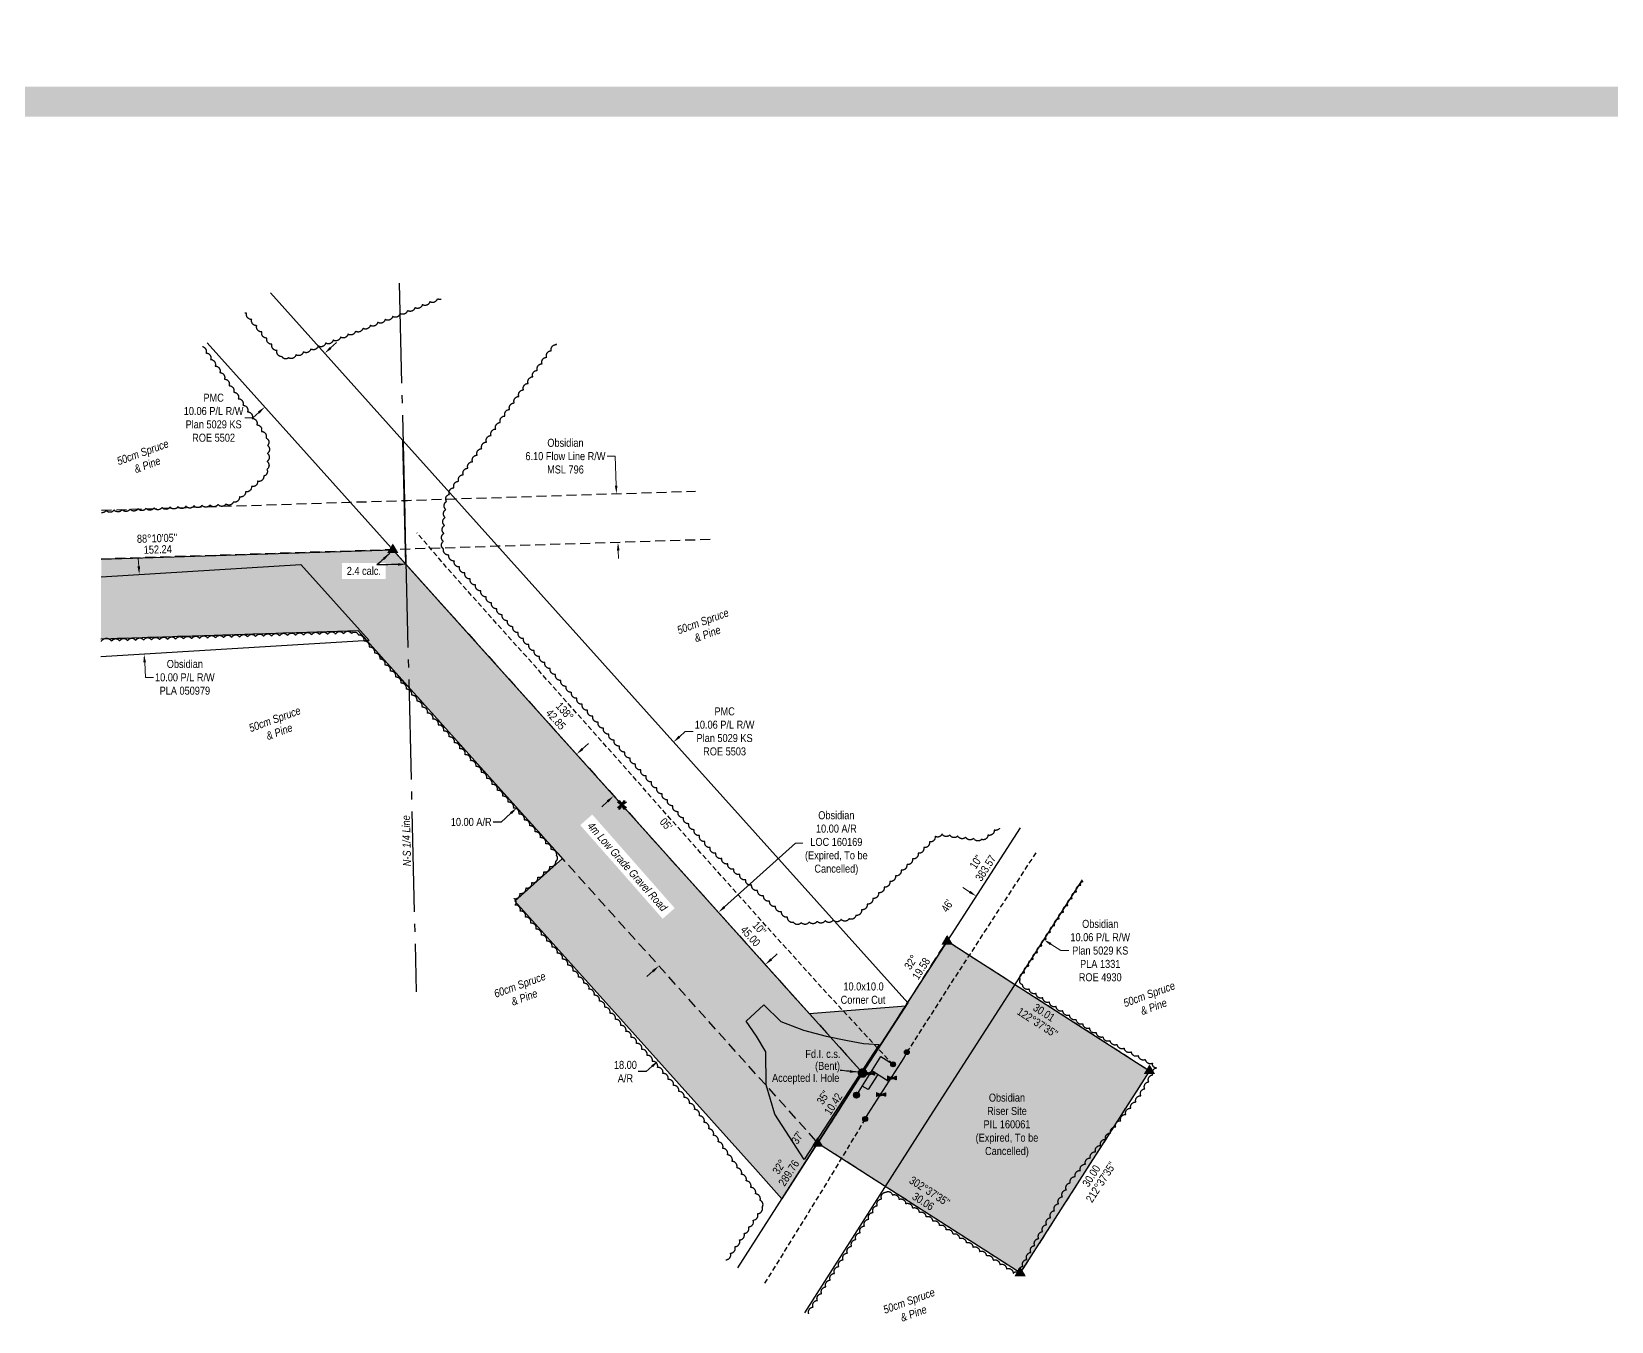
# Model space of a CAD drawing. Extents: x 611307 to 619201, y 5898107 to 5902906.
# Drawn here: x 613280 to 615254, y 5898107 to 5899718 of the extents above; entities that cross this region are included whole.
import ezdxf
from ezdxf.enums import TextEntityAlignment as Align

# ---------------------------------------------------------------- set-up
doc = ezdxf.new("R2010")
doc.units = 0
doc.header["$LTSCALE"] = 5
doc.header["$PDSIZE"] = 0.5
for name, pattern in [('0', [1, 1, 0]), ('foc-ACCESSROAD', [3.75, 2.5, -1.25]), ('foc-QUARTERLINE', [33, 25, -3, 2, -3]), ('UG_PIPE', [1.875, 1.25, -0.625])]:
    doc.linetypes.add(name, pattern=pattern)
doc.layers.get('Defpoints').update_dxf_attribs({"color": 9})
doc.layers.add('AS-PIPE-AG', color=7, linetype='Continuous', true_color=0x7d00fa)
for name, color, linetype in [('AS-PIPE-UG', 44, 'UG_PIPE'), ('AS-ROADS', 254, 'Continuous'), ('AS-SYMBOL', 7, 'Continuous'), ('C-AR', 13, 'foc-ACCESSROAD'), ('C-RW', 13, 'Continuous'), ('C-WS', 13, 'foc-ACCESSROAD'), ('F-RW', 190, 'Continuous'), ('L-BD', 7, 'Continuous'), ('L-BD1', 253, 'Continuous'), ('L-MON', 1, 'Continuous'), ('L-QSEC', 8, 'foc-QUARTERLINE'), ('P-PROPOSED', 10, 'Continuous'), ('P-PROPOSED-H', 21, 'Continuous'), ('P-TXT', 4, 'Continuous'), ('T-BUSH', 110, '0'), ('T-BUSH-T', 110, 'Continuous')]:
    doc.layers.add(name, color=color, linetype=linetype)
for name, color, linetype, lineweight in [('C-AR-T', 13, 'Continuous', 9), ('C-FLOWLINE-T', 13, 'Continuous', 9), ('C-RW-T', 13, 'Continuous', 9), ('C-WS-T', 13, 'Continuous', 9), ('F-RW-T', 190, 'Continuous', 9), ('T-TEXT', 48, 'Continuous', 18)]:
    doc.layers.add(name, color=color, linetype=linetype, lineweight=lineweight)
doc.layers.add('DISCLAIMER', color=7, linetype='Continuous', plot=False)
doc.styles.add('80CG', font='ARIALN.TTF', dxfattribs={"height": 10})
doc.styles.add('80L', font='ARIALN.TTF', dxfattribs={"height": 10})
doc.styles.get("Standard").update_dxf_attribs({"font": 'ARIALN.TTF'})
doc.dimstyles.new('Compass 5 000', dxfattribs={"dimscale": 5, "dimtxt": 9, "dimasz": 2, "dimexe": 0.2, "dimexo": 0.0625, "dimgap": 0.5, "dimtad": 0, "dimtih": 1, "dimtoh": 1, "dimzin": 0, "dimdsep": 46, "dimtxsty": '80CG', "dimcen": 0.1, "dimse1": 1, "dimse2": 1, "dimclrd": 256, "dimclrt": 256, "dimaunit": 1, "dimadec": 4, "dimazin": 0, "dimtfac": 0.06, "dimtofl": 0, "dimtmove": 0, "dimatfit": 1, "dimfxl": 0.2, "dimtolj": 1, "dimtzin": 0, "dimlwd": -1, "dimarcsym": 0})

# ---------------------------------------------------------------- blocks, each defined once
blk = doc.blocks.new('*D449')
at = {"layer": 'C-AR-T', "transparency": 16777216}
for p, q in [((614145.9, 5898624.7), (614234.6, 5898704.4)), ((614234.6, 5898704.4), (614244.6, 5898704.4)), ((614056.6, 5898544.4), (614049.1, 5898537.7))]:
    blk.add_line(p, q, dxfattribs=at)
for points in [[(614144.8, 5898625.9), (614147, 5898623.4), (614138.5, 5898618)], [(614055.5, 5898545.7), (614057.7, 5898543.2), (614064, 5898551.1)]]:
    blk.add_solid(points, dxfattribs=at)
at = {"layer": 'Defpoints', "color": 0, "transparency": 16777216}
for p in [(614096.5, 5898664.7), (614022.1, 5898597.8), (614064, 5898551.1)]:
    blk.add_point(p, dxfattribs=at)
at = {"layer": 'C-AR-T', "transparency": 16777216, "insert": (614285.7, 5898704.4), "char_height": 10, "attachment_point": 5, "style": '80CG', "bg_fill": 3, "box_fill_scale": 1.1, "bg_fill_color": 256, "bg_fill_true_color": 13158600, "bg_fill_transparency": 0}
blk.add_mtext('\\A1;Obsidian\\P10.00 A/R\\PLOC 160169\\P(Expired, To be \\PCancelled)', dxfattribs=at)
blk = doc.blocks.new('*D450')
at = {"layer": 'Defpoints', "color": 0, "transparency": 16777216}
for p in [(614082.2, 5898830.5), (614232.2, 5898663.9), (614157.5, 5898596.6)]:
    blk.add_point(p, dxfattribs=at)
at = {"layer": 'F-RW-T', "transparency": 16777216}
for p, q in [((614089.6, 5898837.2), (614097, 5898843.9)), ((614097, 5898843.9), (614107, 5898843.9)), ((614000, 5898756.6), (613992.6, 5898749.9))]:
    blk.add_line(p, q, dxfattribs=at)
for points in [[(614088.5, 5898838.5), (614090.7, 5898836), (614082.2, 5898830.5)], [(613998.9, 5898757.8), (614001.1, 5898755.3), (614007.5, 5898763.3)]]:
    blk.add_solid(points, dxfattribs=at)
at = {"layer": 'F-RW-T', "transparency": 16777216, "insert": (614146.1, 5898843.9), "char_height": 10, "attachment_point": 5, "style": '80CG'}
blk.add_mtext('\\A1;PMC\\P10.06 P/L R/W\\PPlan 5029 KS\\PROE 5503', dxfattribs=at)
blk = doc.blocks.new('PIG')
h = blk.add_hatch(color=255)
h.dxf.hatch_style = 1
edge = h.paths.add_edge_path()
edge.add_arc((0, 0), 0.85, 0, 360)
at = {"layer": 'AS-SYMBOL'}
h = blk.add_hatch(color=13, dxfattribs=at)
h.dxf.hatch_style = 1
h.paths.add_polyline_path([(-0.1, 0, 1), (-0.55, 0, 1)])
h = blk.add_hatch(color=13, dxfattribs=at)
h.dxf.hatch_style = 1
h.paths.add_polyline_path([(0.1, 0, 1), (0.55, 0, 1)])
at = {"layer": 'AS-SYMBOL', "color": 13}
for centre, radius in [((0, 0), 0.75), ((-0.33, 0), 0.225), ((0.33, 0), 0.225)]:
    blk.add_circle(centre, radius, dxfattribs=at)
blk = doc.blocks.new('RISER')
h = blk.add_hatch(color=255)
h.dxf.hatch_style = 1
edge = h.paths.add_edge_path()
edge.add_arc((0, 0), 0.7, 0, 360)
blk.add_hatch(color=13).paths.add_polyline_path([(0.58, -0.15), (-0.58, -0.15, 0.774597)])
at = {"color": 13}
blk.add_line((-0.58, -0.15), (0.58, -0.15), dxfattribs=at)
blk.add_circle((0, 0), 0.6, dxfattribs=at)
blk = doc.blocks.new('VALVE')
h = blk.add_hatch(color=255)
h.dxf.hatch_style = 1
edge = h.paths.add_edge_path()
edge.add_line((-0.33, 0.24), (-1.2, 0.59))
edge.add_line((-1.2, 0.59), (-1.2, -0.59))
edge.add_line((-1.2, -0.59), (-0.33, -0.24))
edge.add_arc((0, 0), 0.411, 215.8775, 324.1225)
edge.add_line((0.33, -0.24), (1.2, -0.59))
edge.add_line((1.2, -0.59), (1.2, 0.59))
edge.add_line((1.2, 0.59), (0.33, 0.24))
edge.add_arc((0, 0), 0.411, 35.8775, 144.1225)
at = {"color": 48}
for p, q in [((-1.1, 0.44), (-1.1, -0.44)), ((-0.29, 0.12), (-1.1, 0.44)), ((0.29, 0.12), (1.1, 0.44)), ((1.1, 0.44), (1.1, -0.44)), ((-1.1, -0.44), (-0.29, -0.12)), ((1.1, -0.44), (0.29, -0.12))]:
    blk.add_line(p, q, dxfattribs=at)
for radius in [0.311, 0.11]:
    blk.add_circle((0, 0), radius, dxfattribs=at)
blk = doc.blocks.new('fdia')
at = {"color": 255, "const_width": 1}
blk.add_lwpolyline([(-0.5, 0, 1), (0.5, 0, 1)], format="xyb", close=True, dxfattribs=at)
blk = doc.blocks.new('Fdiaa')
blk.add_blockref('fdia', (0, 0))
blk = doc.blocks.new('fdib')
at = {"color": 1, "const_width": 1.6}
blk.add_lwpolyline([(-0.4, 0, 1), (0.4, 0, 1)], format="xyb", close=True, dxfattribs=at)
at = {"color": 1}
blk.add_circle((0, 0), 0.8, dxfattribs=at)
blk = doc.blocks.new('Fdibb')
blk.add_blockref('fdib', (0, 0))
blk = doc.blocks.new('fdicc')
for name in ['Fdibb', 'Fdiaa']:
    blk.add_blockref(name, (0, 0))
blk = doc.blocks.new('FDI')
blk.add_blockref('fdicc', (0, 0))
blk = doc.blocks.new('TRIA')
blk.add_hatch(color=255).paths.add_polyline_path([(-0.04, 1.52), (-1.47, -0.87), (1.39, -0.87)])
blk = doc.blocks.new('TRIAA')
blk.add_blockref('TRIA', (0, 0))
blk = doc.blocks.new('TRIB')
at = {"color": 1}
blk.add_lwpolyline([(-1.12, -0.67), (-0.04, 1.13), (1.04, -0.67)], close=True, dxfattribs=at)
blk = doc.blocks.new('TRIBB')
blk.add_blockref('TRIB', (0, 0))
blk = doc.blocks.new('TRICC')
for name in ['TRIAA', 'TRIBB']:
    blk.add_blockref(name, (0, 0))
blk = doc.blocks.new('plspike')
blk.add_blockref('TRICC', (0, 0))
blk = doc.blocks.new('*D451')
at = {"layer": 'C-RW-T', "transparency": 16777216}
for p, q in [((614452.1, 5898643.6), (614443.7, 5898649)), ((614553.5, 5898578.4), (614566.2, 5898570.2)), ((614566.2, 5898570.2), (614576.2, 5898570.2))]:
    blk.add_line(p, q, dxfattribs=at)
for points in [[(614453, 5898645), (614451.2, 5898642.2), (614460.5, 5898638.2)], [(614554.4, 5898579.8), (614552.6, 5898577), (614545.1, 5898583.8)]]:
    blk.add_solid(points, dxfattribs=at)
at = {"layer": 'Defpoints', "color": 0, "transparency": 16777216}
for p in [(614480.8, 5898669.8), (614565.4, 5898615.4), (614545.1, 5898583.8)]:
    blk.add_point(p, dxfattribs=at)
at = {"layer": 'C-RW-T', "transparency": 16777216, "insert": (614615.3, 5898570.2), "char_height": 10, "attachment_point": 5, "style": '80CG'}
blk.add_mtext('\\A1;Obsidian\\P10.06 P/L R/W\\PPlan 5029 KS\\PPLA 1331\\PROE 4930', dxfattribs=at)
blk = doc.blocks.new('*D463')
at = {"layer": 'Defpoints', "color": 0, "transparency": 16777216}
for p in [(613961.1, 5898815.4), (613980, 5898794.3), (613905.6, 5898727.5)]:
    blk.add_point(p, dxfattribs=at)
at = {"layer": 'P-TXT', "transparency": 16777216}
for p, q in [((613968.6, 5898822.1), (613976, 5898828.8)), ((613866.9, 5898730.8), (613856.9, 5898730.8)), ((613879.2, 5898741.9), (613866.9, 5898730.8))]:
    blk.add_line(p, q, dxfattribs=at)
for points in [[(613967.5, 5898823.3), (613969.7, 5898820.8), (613961.1, 5898815.4)], [(613878.1, 5898743.1), (613880.4, 5898740.7), (613886.7, 5898748.6)]]:
    blk.add_solid(points, dxfattribs=at)
at = {"layer": 'P-TXT', "transparency": 16777216, "insert": (613829.6, 5898730.8), "char_height": 10, "attachment_point": 5, "style": '80CG', "bg_fill": 3, "box_fill_scale": 1.1, "bg_fill_color": 256, "bg_fill_true_color": 13158600, "bg_fill_transparency": 0}
blk.add_mtext('\\A1;10.00 A/R', dxfattribs=at)
blk = doc.blocks.new('*D464')
at = {"layer": 'C-RW-T', "transparency": 16777216}
for p, q in [((613414.3, 5899050), (613413.7, 5899060)), ((613421.7, 5898930.2), (613422.8, 5898911.4)), ((613422.8, 5898911.4), (613432.8, 5898911.4))]:
    blk.add_line(p, q, dxfattribs=at)
for points in [[(613416, 5899050.1), (613412.7, 5899049.9), (613414.9, 5899040)], [(613423.3, 5898930.3), (613420, 5898930.1), (613421, 5898940.2)]]:
    blk.add_solid(points, dxfattribs=at)
at = {"layer": 'Defpoints', "color": 0, "transparency": 16777216}
for p in [(613452, 5899042.3), (613421, 5898940.2), (613458.1, 5898942.5)]:
    blk.add_point(p, dxfattribs=at)
at = {"layer": 'C-RW-T', "transparency": 16777216, "insert": (613471.9, 5898911.4), "char_height": 10, "attachment_point": 5, "style": '80CG'}
blk.add_mtext('\\A1;Obsidian\\P10.00 P/L R/W\\PPLA 050979', dxfattribs=at)
blk = doc.blocks.new('*D461')
at = {"layer": 'C-FLOWLINE-T', "transparency": 16777216}
for p, q in [((614009.5, 5899187.6), (613999.5, 5899187.6)), ((614010.7, 5899150.8), (614009.5, 5899187.6)), ((614013.3, 5899069.8), (614013.6, 5899059.9))]:
    blk.add_line(p, q, dxfattribs=at)
for points in [[(614012.3, 5899150.8), (614009, 5899150.7), (614011, 5899140.8)], [(614014.9, 5899069.9), (614011.6, 5899069.8), (614012.9, 5899079.8)]]:
    blk.add_solid(points, dxfattribs=at)
at = {"layer": 'Defpoints', "color": 0, "transparency": 16777216}
for p in [(613946.7, 5899138.7), (614011, 5899140.8), (613948.6, 5899077.8)]:
    blk.add_point(p, dxfattribs=at)
at = {"layer": 'C-FLOWLINE-T', "transparency": 16777216, "insert": (613947.3, 5899187.6), "char_height": 10, "attachment_point": 5, "style": '80CG'}
blk.add_mtext('\\A1;Obsidian\\P6.10 Flow Line R/W\\PMSL 796', dxfattribs=at)
blk = doc.blocks.new('*D462')
at = {"layer": 'Defpoints', "color": 0, "transparency": 16777216}
for p in [(613646.6, 5899316.1), (613657.3, 5899304.2), (613582.4, 5899237)]:
    blk.add_point(p, dxfattribs=at)
at = {"layer": 'F-RW-T', "transparency": 16777216}
for p, q in [((613654, 5899322.8), (613661.4, 5899329.5)), ((613564.3, 5899242.3), (613556.9, 5899235.6)), ((613556.9, 5899235.6), (613546.9, 5899235.6))]:
    blk.add_line(p, q, dxfattribs=at)
for points in [[(613652.9, 5899324.1), (613655.1, 5899321.6), (613646.6, 5899316.1)], [(613563.2, 5899243.5), (613565.4, 5899241), (613571.7, 5899249)]]:
    blk.add_solid(points, dxfattribs=at)
at = {"layer": 'F-RW-T', "transparency": 16777216, "insert": (613507.8, 5899235.6), "char_height": 10, "attachment_point": 5, "style": '80CG'}
blk.add_mtext('\\A1;PMC\\P10.06 P/L R/W\\PPlan 5029 KS\\PROE 5502', dxfattribs=at)
blk = doc.blocks.new('*D476')
at = {"layer": 'Defpoints', "color": 0, "transparency": 16777216}
for p in [(614189.9, 5898560.5), (614056, 5898440.3), (614063.1, 5898432.4)]:
    blk.add_point(p, dxfattribs=at)
at = {"layer": 'P-TXT', "transparency": 16777216}
for p, q in [((614204.4, 5898559.3), (614211.8, 5898566)), ((614048.2, 5898419.1), (614038.2, 5898419.1)), ((614055.6, 5898425.8), (614048.2, 5898419.1))]:
    blk.add_line(p, q, dxfattribs=at)
for points in [[(614203.3, 5898560.6), (614205.5, 5898558.1), (614196.9, 5898552.7)], [(614054.5, 5898427), (614056.7, 5898424.5), (614063.1, 5898432.4)]]:
    blk.add_solid(points, dxfattribs=at)
at = {"layer": 'P-TXT', "transparency": 16777216, "insert": (614022.2, 5898419.1), "char_height": 10, "attachment_point": 5, "style": '80CG', "bg_fill": 3, "box_fill_scale": 1.1, "bg_fill_color": 256, "bg_fill_true_color": 13158600, "bg_fill_transparency": 0}
blk.add_mtext('\\A1;18.00\\PA/R', dxfattribs=at)
blk = doc.blocks.new('TEMP')
h = blk.add_hatch(color=255)
h.dxf.hatch_style = 1
h.paths.add_polyline_path([(0, 0.25), (-0.67, 1.15), (-0.67, 0.67), (-1.15, 0.67), (-0.25, 0), (-1.15, -0.67), (-0.67, -0.67), (-0.67, -1.15), (0, -0.25), (0.67, -1.15), (0.67, -0.67), (1.15, -0.67), (0.25, 0), (1.15, 0.67), (0.67, 0.67), (0.67, 1.15)])
h.paths.add_polyline_path([(0.57, 0.85), (0.57, 0.57), (0.85, 0.57), (0.08, 0), (0.85, -0.57), (0.57, -0.57), (0.57, -0.85), (0, -0.08), (-0.57, -0.85), (-0.57, -0.57), (-0.85, -0.57), (-0.08, 0), (-0.85, 0.57), (-0.57, 0.57), (-0.57, 0.85), (0, 0.08)], flags=16)
h = blk.add_hatch(color=1)
h.dxf.hatch_style = 1
h.paths.add_polyline_path([(0, 0.08), (-0.57, 0.85), (-0.57, 0.57), (-0.85, 0.57), (-0.08, 0), (-0.85, -0.57), (-0.57, -0.57), (-0.57, -0.85), (0, -0.08), (0.57, -0.85), (0.57, -0.57), (0.85, -0.57), (0.08, 0), (0.85, 0.57), (0.57, 0.57), (0.57, 0.85)])
at = {"color": 1}
for p, q in [((-0.08, 0), (0.08, 0)), ((0, 0.08), (0, -0.08))]:
    blk.add_line(p, q, dxfattribs=at)
at = {"color": 255, "flags": 128}
blk.add_lwpolyline([(-0.25, 0), (-1.15, 0.67), (-0.67, 0.67), (-0.67, 1.15), (0, 0.25), (0.67, 1.15), (0.67, 0.67), (1.15, 0.67), (0.25, 0), (1.15, -0.67), (0.67, -0.67), (0.67, -1.15), (0, -0.25), (-0.67, -1.15), (-0.67, -0.67), (-1.15, -0.67)], close=True, dxfattribs=at)
at = {"color": 1, "flags": 128}
blk.add_lwpolyline([(-0.08, 0), (-0.85, 0.57), (-0.57, 0.57), (-0.57, 0.85), (0, 0.08), (0.57, 0.85), (0.57, 0.57), (0.85, 0.57), (0.08, 0), (0.85, -0.57), (0.57, -0.57), (0.57, -0.85), (0, -0.08), (-0.57, -0.85), (-0.57, -0.57), (-0.85, -0.57)], close=True, dxfattribs=at)
blk = doc.blocks.new('Disclaimer_Legal')
at = {"layer": 'DISCLAIMER', "color": 254, "flags": 128}
blk.add_lwpolyline([(-3612.9, -1104.6, 37.5, 37.5, 0), (4096.1, -1104.6, 37.5, 37.5, 0.414214), (4171.1, -1029.6, 37.5, 37.5, 0), (4171.1, 2078.7, 37.5, 0, 0.414214), (4096.1, 2153.7, 0, 0, 0), (-3612.9, 2153.7, 0, 0, 0.414214), (-3687.9, 2078.7, 0, 0, 0), (-3687.9, -1029.6, 0, 37.5, 0.414214)], format="xyseb", close=True, dxfattribs=at)

msp = doc.modelspace()

# ---------------------------------------------------------------- hatches: boundary and pattern name
at = {"layer": 'AS-ROADS'}
h = msp.add_hatch(color=256, dxfattribs=at)
h.dxf.hatch_style = 1
h.paths.add_polyline_path([(614197.431, 5898443.723), (614185.896, 5898463.576), (614173.108, 5898482.255), (614195.264, 5898502.514), (614216.414, 5898481.869), (614244.45, 5898471.055), (614272.977, 5898463.19), (614299.538, 5898457.783), (614319.704, 5898454.342), (614339.379, 5898452.867), (614245.412, 5898309.226), (614208.789, 5898365.97), (614198.22, 5898402.703)])
at = {"layer": 'P-PROPOSED-H'}
h = msp.add_hatch(color=256, dxfattribs=at)
h.dxf.hatch_style = 1
h.paths.add_polyline_path([(613367.484, 5899059.196), (613367.119, 5898959.17), (613688.367, 5898969.446), (613943.508, 5898685.299), (613884.005, 5898631.87), (614217.773, 5898260.156), (614318.423, 5898417.38), (614372.518, 5898501.441), (614251.637, 5898491.759), (613731.667, 5899070.845)])
h = msp.add_hatch(color=256, dxfattribs=at)
h.dxf.hatch_style = 1
h.paths.add_polyline_path([(614424.341, 5898581.972), (614677.023, 5898420.213), (614515.337, 5898167.645), (614262.264, 5898329.655), (614318.423, 5898417.38)])

# ---------------------------------------------------------------- linework, layer by layer
at = {"layer": 'AS-PIPE-AG', "flags": 128}
for points in [[(614311.953, 5898391.49), (614341.163, 5898437.95), (614355.673, 5898428.86), (614356.573, 5898428.19)], [(614321.723, 5898359.94), (614325.563, 5898366.32), (614370.443, 5898436.51), (614373.723, 5898443.35)], [(614337.493, 5898415.56), (614325.293, 5898396.65), (614318.023, 5898401.145)], [(614330.153, 5898420.39), (614351.553, 5898406.97)]]:
    msp.add_lwpolyline(points, dxfattribs=at)
at = {"layer": 'AS-PIPE-UG', "flags": 128}
for points in [[(614356.573, 5898428.19), (614351.353, 5898433.31), (614262.523, 5898529.17), (614116.143, 5898692.4), (613914.683, 5898919.23), (613800.953, 5899046.42), (613761.763, 5899091.84)], [(614373.723, 5898443.35), (614378.693, 5898450.4), (614426.403, 5898524.97), (614535.876, 5898693.507)], [(614321.723, 5898359.94), (614317.763, 5898353.46), (614269.443, 5898273.4), (614194.737, 5898152.613)]]:
    msp.add_lwpolyline(points, dxfattribs=at)
at = {"layer": 'AS-ROADS', "const_width": 39.985, "flags": 128}
msp.add_lwpolyline([(613367.325, 5899015.555), (613571.663, 5899016.17), (613657.183, 5899015.76), (613718.253, 5898995.12), (613809.113, 5898929.02), (613937.933, 5898768.33), (614263.003, 5898399.14)], dxfattribs=at)
at = {"layer": 'AS-ROADS', "flags": 128}
msp.add_lwpolyline([(614197.431, 5898443.723), (614185.896, 5898463.576), (614173.108, 5898482.255), (614195.264, 5898502.514), (614216.414, 5898481.869), (614244.45, 5898471.055), (614272.977, 5898463.19), (614299.538, 5898457.783), (614319.704, 5898454.342), (614339.379, 5898452.867), (614245.412, 5898309.226), (614208.789, 5898365.97), (614198.22, 5898402.703), (614197.431, 5898443.723)], dxfattribs=at)
at = {"layer": 'C-AR', "flags": 128}
msp.add_lwpolyline([(613367.484, 5899059.196), (613731.667, 5899070.845), (614318.423, 5898417.38), (614262.506, 5898330.033), (613688.367, 5898969.446), (613367.119, 5898959.17)], dxfattribs=at)
at = {"layer": 'C-RW'}
for points in [[(613367.404, 5899037.138), (613616.654, 5899052.402), (613702.181, 5898957.4), (613367.038, 5898936.879)], [(614162.687, 5898174.106), (614318.423, 5898417.38), (614515.534, 5898723.681)], [(614246.226, 5898118.083), (614403.053, 5898363.061), (614593.223, 5898658.575)]]:
    msp.add_lwpolyline(points, dxfattribs=at)
at = {"layer": 'C-WS', "flags": 128}
for points in [[(613367.707, 5899120.211), (613678.416, 5899130.15), (613749.818, 5899132.434), (613809.795, 5899134.353), (614109.933, 5899143.954)], [(614128.091, 5899083.526), (613863.046, 5899075.048), (613731.667, 5899070.845), (613367.484, 5899059.196)]]:
    msp.add_lwpolyline(points, dxfattribs=at)
msp.add_lwpolyline([(614676.903, 5898420.29), (614515.393, 5898167.7), (614262.453, 5898329.65), (614423.993, 5898582.35), (614676.903, 5898420.29)], close=True, dxfattribs=at)
at = {"layer": 'F-RW'}
msp.add_lwpolyline([(613578.856, 5899391.547), (613744.336, 5899207.254), (613748.044, 5899052.606), (613499.829, 5899329.04)], dxfattribs=at)
msp.add_lwpolyline([(614374.847, 5898505.06), (614318.423, 5898417.38), (613748.044, 5899052.606), (613744.336, 5899207.254), (614374.847, 5898505.06)], close=True, dxfattribs=at)
at = {"layer": 'L-QSEC'}
msp.add_line((613739.627, 5899403.595), (613760.845, 5898518.795), dxfattribs=at)
at = {"layer": 'P-PROPOSED', "flags": 128}
msp.add_lwpolyline([(613367.484, 5899059.196), (613731.667, 5899070.845), (614251.637, 5898491.759), (614372.518, 5898501.441), (614318.423, 5898417.38), (614262.506, 5898330.033), (614262.264, 5898329.655), (614217.773, 5898260.156), (614184.541, 5898297.166), (613884.005, 5898631.87), (613943.508, 5898685.299), (613688.367, 5898969.446), (613367.119, 5898959.17)], dxfattribs=at)
at = {"layer": 'P-PROPOSED'}
msp.add_lwpolyline([(614424.341, 5898581.972), (614677.023, 5898420.213), (614515.337, 5898167.645), (614262.264, 5898329.655), (614318.423, 5898417.38)], close=True, dxfattribs=at)
at = {"layer": 'T-BUSH', "flags": 128}
for points in [[(613792.086, 5899383.393, -0.21423342), (613787.151, 5899384.19, -0.52056705), (613777.859, 5899380.505, -0.52056705), (613768.567, 5899376.819, -0.52056705), (613759.275, 5899373.133, -0.52056705), (613749.983, 5899369.447, -0.52056705), (613740.691, 5899365.762, -0.52056705), (613731.399, 5899362.076, -0.52056705), (613722.107, 5899358.39, -0.52056705), (613712.816, 5899354.704, -0.52056705), (613703.524, 5899351.019, -0.52056705), (613694.232, 5899347.333, -0.52056705), (613684.94, 5899343.647, -0.52056705), (613675.648, 5899339.961, -0.52056705), (613666.356, 5899336.276, -0.52056705), (613657.064, 5899332.59, -0.52056705), (613647.772, 5899328.904, -0.52056705), (613638.48, 5899325.218, -0.52056705), (613629.188, 5899321.533, -0.52056705), (613619.896, 5899317.847, -0.52056705), (613610.604, 5899314.161, -0.52056705), (613601.312, 5899310.475, -0.52056705), (613593.34, 5899311.868, -0.52056705), (613587.02, 5899319.612, -0.52056705), (613580.699, 5899327.357, -0.52056705), (613574.379, 5899335.101, -0.52056705), (613568.058, 5899342.845, -0.52056705), (613561.738, 5899350.59, -0.52056705), (613555.417, 5899358.334, -0.52056705), (613549.097, 5899366.079, -0.08942766), (613546.943, 5899366.305, -0.08942766)], [(613494.024, 5899324.448, -0.44167491), (613498.247, 5899316.478, -0.52056705), (613504.017, 5899308.315, -0.52056705), (613509.787, 5899300.153, -0.52056705), (613515.558, 5899291.99, -0.52056705), (613521.328, 5899283.827, -0.52056705), (613527.099, 5899275.665, -0.52056705), (613532.869, 5899267.502, -0.52056705), (613538.639, 5899259.339, -0.52056705), (613544.41, 5899251.177, -0.52056705), (613550.18, 5899243.014, -0.52056705), (613555.95, 5899234.851, -0.52056705), (613561.721, 5899226.689, -0.52056705), (613567.491, 5899218.526, -0.52056705), (613573.261, 5899210.364, -0.52056705), (613575.268, 5899201.076, -0.52056705), (613574.923, 5899191.086, -0.52056705), (613574.577, 5899181.096, -0.52056705), (613574.231, 5899171.105, -0.52056705), (613570.411, 5899162.789, -0.52056705), (613562.814, 5899156.293, -0.52056705), (613555.216, 5899149.796, -0.52056705), (613547.619, 5899143.3, -0.52056705), (613540.021, 5899136.803, -0.52056705), (613532.424, 5899130.307, -0.52056705), (613523.222, 5899127.823, -0.52056705), (613513.24, 5899127.292, -0.52056705), (613503.258, 5899126.761, -0.52056705), (613493.276, 5899126.229, -0.52056705), (613483.294, 5899125.698, -0.52056705), (613473.311, 5899125.167, -0.52056705), (613463.329, 5899124.636, -0.52056705), (613453.347, 5899124.104, -0.52056705), (613443.365, 5899123.573, -0.52056705), (613433.383, 5899123.042, -0.52056705), (613423.401, 5899122.511, -0.52056705), (613413.419, 5899121.979, -0.52056705), (613403.436, 5899121.448, -0.52056705), (613393.454, 5899120.917, -0.52056705), (613383.472, 5899120.386, -0.52056705), (613373.49, 5899119.854, -0.28605387), (613367.696, 5899117.013, -0.28605387)], [(614489.648, 5898722.951, -0.32191567), (614482.926, 5898720.607, -0.52056705), (614475.107, 5898714.38, -0.52056705), (614467.041, 5898709.054, -0.52056705), (614457.143, 5898710.446, -0.52056705), (614447.244, 5898711.839, -0.52056705), (614437.345, 5898713.231, -0.52056705), (614427.446, 5898714.624, -0.52056705), (614417.547, 5898716.016, -0.52056705), (614409.108, 5898713.034, -0.52056705), (614402.029, 5898705.977, -0.52056705), (614394.949, 5898698.919, -0.52056705), (614387.87, 5898691.862, -0.52056705), (614380.79, 5898684.804, -0.52056705), (614373.711, 5898677.747, -0.52056705), (614366.632, 5898670.69, -0.52056705), (614359.552, 5898663.632, -0.52056705), (614352.473, 5898656.575, -0.52056705), (614345.393, 5898649.517, -0.52056705), (614338.314, 5898642.46, -0.52056705), (614331.234, 5898635.402, -0.52056705), (614324.155, 5898628.345, -0.52056705), (614317.076, 5898621.287, -0.52056705), (614309.996, 5898614.23, -0.52056705), (614301.61, 5898610.006, -0.52056705), (614291.646, 5898609.202, -0.52056705), (614281.682, 5898608.398, -0.52056705), (614271.718, 5898607.594, -0.52056705), (614261.754, 5898606.79, -0.52056705), (614251.79, 5898605.986, -0.52056705), (614241.827, 5898605.182, -0.52056705), (614232.217, 5898605.436, -0.52056705), (614224.748, 5898612.08, -0.52056705), (614217.279, 5898618.723, -0.52056705), (614209.81, 5898625.367, -0.52056705), (614202.34, 5898632.011, -0.52056705), (614194.871, 5898638.654, -0.52056705), (614187.402, 5898645.298, -0.52056705), (614179.933, 5898651.941, -0.52056705), (614172.464, 5898658.585, -0.52056705), (614164.995, 5898665.228, -0.52056705), (614157.525, 5898671.872, -0.52056705), (614150.056, 5898678.515, -0.52056705), (614142.587, 5898685.159, -0.52056705), (614135.118, 5898691.802, -0.52056705), (614128.077, 5898698.875, -0.52056705), (614121.418, 5898706.331, -0.52056705), (614114.759, 5898713.786, -0.52056705), (614108.101, 5898721.242, -0.52056705), (614101.442, 5898728.698, -0.52056705), (614094.783, 5898736.153, -0.52056705), (614088.125, 5898743.609, -0.52056705), (614081.466, 5898751.065, -0.52056705), (614074.807, 5898758.52, -0.52056705), (614068.148, 5898765.976, -0.52056705), (614061.49, 5898773.432, -0.52056705), (614054.831, 5898780.887, -0.52056705), (614048.172, 5898788.343, -0.52056705), (614041.514, 5898795.799, -0.52056705), (614034.855, 5898803.254, -0.52056705), (614028.196, 5898810.71, -0.52056705), (614021.537, 5898818.166, -0.52056705), (614014.879, 5898825.621, -0.52056705), (614008.22, 5898833.077, -0.52056705), (614001.561, 5898840.533, -0.52056705), (613994.903, 5898847.988, -0.52056705), (613988.244, 5898855.444, -0.52056705), (613981.585, 5898862.9, -0.52056705), (613974.926, 5898870.355, -0.52056705), (613968.268, 5898877.811, -0.52056705), (613961.609, 5898885.267, -0.52056705), (613954.95, 5898892.723, -0.52056705), (613948.292, 5898900.178, -0.52056705), (613941.633, 5898907.634, -0.52056705), (613934.974, 5898915.09, -0.52056705), (613928.316, 5898922.545, -0.52056705), (613921.657, 5898930.001, -0.52056705), (613914.998, 5898937.457, -0.52056705), (613908.339, 5898944.912, -0.52056705), (613901.681, 5898952.368, -0.52056705), (613895.022, 5898959.824, -0.52056705), (613888.363, 5898967.279, -0.52056705), (613881.705, 5898974.735, -0.52056705), (613875.046, 5898982.191, -0.52056705), (613868.387, 5898989.646, -0.52056705), (613861.728, 5898997.102, -0.52056705), (613855.07, 5899004.558, -0.52056705), (613848.411, 5899012.013, -0.52056705), (613841.752, 5899019.469, -0.52056705), (613835.094, 5899026.925, -0.52056705), (613828.435, 5899034.38, -0.52056705), (613821.776, 5899041.836, -0.52056705), (613815.117, 5899049.292, -0.52056705), (613808.459, 5899056.747, -0.52056705), (613801.8, 5899064.203, -0.52056705), (613795.141, 5899071.659, -0.52056705), (613794.688, 5899081.198, -0.52056705), (613795.496, 5899091.162, -0.52056705), (613796.305, 5899101.125, -0.52056705), (613797.114, 5899111.089, -0.52056705), (613797.922, 5899121.052, -0.52056705), (613798.731, 5899131.016, -0.52056705), (613802.276, 5899139.982, -0.52056705), (613808.065, 5899148.132, -0.52056705), (613813.855, 5899156.281, -0.52056705), (613819.644, 5899164.43, -0.52056705), (613825.434, 5899172.579, -0.52056705), (613831.223, 5899180.728, -0.52056705), (613837.012, 5899188.877, -0.52056705), (613842.802, 5899197.026, -0.52056705), (613848.591, 5899205.175, -0.52056705), (613854.381, 5899213.324, -0.52056705), (613860.17, 5899221.473, -0.52056705), (613865.96, 5899229.623, -0.52056705), (613871.749, 5899237.772, -0.52056705), (613877.539, 5899245.921, -0.52056705), (613883.328, 5899254.07, -0.52056705), (613889.117, 5899262.219, -0.52056705), (613894.907, 5899270.368, -0.52056705), (613900.696, 5899278.517, -0.52056705), (613906.486, 5899286.666, -0.52056705), (613912.275, 5899294.815, -0.52056705), (613918.065, 5899302.965, -0.52056705), (613923.854, 5899311.114, -0.52056705), (613929.643, 5899319.263, -0.52056705), (613935.913, 5899326.904, -0.04337845), (613936.056, 5899327.951)], [(614147.757, 5898184.161, 0.52056705), (614153.421, 5898192.397, 0.52056705), (614159.085, 5898200.634, 0.52056705), (614164.749, 5898208.871, 0.52056705), (614170.414, 5898217.107, 0.52056705), (614176.078, 5898225.344, 0.52056705), (614181.742, 5898233.58, 0.52056705), (614187.406, 5898241.817, 0.52056705), (614193.07, 5898250.054, 0.52056705), (614190.421, 5898258.206, 0.52056705), (614184.592, 5898266.327, 0.52056705), (614178.762, 5898274.447, 0.52056705), (614172.933, 5898282.568, 0.52056705), (614167.103, 5898290.688, 0.52056705), (614161.274, 5898298.809, 0.52056705), (614155.444, 5898306.929, 0.52056705), (614149.615, 5898315.05, 0.52056705), (614143.785, 5898323.17, 0.52056705), (614137.956, 5898331.291, 0.52056705), (614132.126, 5898339.411, 0.52056705), (614126.296, 5898347.531, 0.52056705), (614120.467, 5898355.652, 0.52056705), (614114.637, 5898363.772, 0.52056705), (614108.598, 5898371.726, 0.52056705), (614101.999, 5898379.235, 0.52056705), (614095.401, 5898386.744, 0.52056705), (614088.803, 5898394.253, 0.52056705), (614082.205, 5898401.763, 0.52056705), (614075.606, 5898409.272, 0.52056705), (614069.008, 5898416.781, 0.52056705), (614062.41, 5898424.29, 0.52056705), (614055.812, 5898431.8, 0.52056705), (614049.213, 5898439.309, 0.52056705), (614042.615, 5898446.818, 0.52056705), (614036.017, 5898454.327, 0.52056705), (614029.419, 5898461.836, 0.52056705), (614022.82, 5898469.346, 0.52056705), (614016.222, 5898476.855, 0.52056705), (614009.624, 5898484.364, 0.52056705), (614003.026, 5898491.873, 0.52056705), (613996.427, 5898499.383, 0.52056705), (613989.829, 5898506.892, 0.52056705), (613983.231, 5898514.401, 0.52056705), (613976.633, 5898521.91, 0.52056705), (613970.034, 5898529.42, 0.52056705), (613963.436, 5898536.929, 0.52056705), (613956.838, 5898544.438, 0.52056705), (613950.24, 5898551.947, 0.52056705), (613943.641, 5898559.457, 0.52056705), (613937.043, 5898566.966, 0.52056705), (613930.445, 5898574.475, 0.52056705), (613923.847, 5898581.984, 0.52056705), (613917.248, 5898589.493, 0.52056705), (613910.65, 5898597.003, 0.52056705), (613904.052, 5898604.512, 0.52056705), (613897.454, 5898612.021, 0.52056705), (613890.855, 5898619.53, 0.52056705), (613884.257, 5898627.04, 0.52056705), (613883.134, 5898635.119, 0.52056705), (613890.572, 5898641.797, 0.52056705), (613898.01, 5898648.476, 0.52056705), (613905.448, 5898655.154, 0.52056705), (613912.886, 5898661.833, 0.52056705), (613920.324, 5898668.512, 0.52056705), (613927.762, 5898675.19, 0.52056705), (613935.2, 5898681.869, 0.52056705), (613936.215, 5898688.877, 0.52056705), (613929.501, 5898696.283, 0.52056705), (613922.786, 5898703.688, 0.52056705), (613916.072, 5898711.094, 0.52056705), (613909.357, 5898718.499, 0.52056705), (613902.643, 5898725.905, 0.52056705), (613895.928, 5898733.31, 0.52056705), (613889.214, 5898740.716, 0.52056705), (613882.499, 5898748.121, 0.52056705), (613875.785, 5898755.527, 0.52056705), (613869.07, 5898762.932, 0.52056705), (613862.356, 5898770.337, 0.52056705), (613855.641, 5898777.743, 0.52056705), (613848.927, 5898785.148, 0.52056705), (613842.213, 5898792.554, 0.52056705), (613835.498, 5898799.959, 0.52056705), (613828.784, 5898807.365, 0.52056705), (613822.069, 5898814.77, 0.52056705), (613815.355, 5898822.176, 0.52056705), (613808.64, 5898829.581, 0.52056705), (613801.926, 5898836.987, 0.52056705), (613795.211, 5898844.392, 0.52056705), (613788.497, 5898851.798, 0.52056705), (613781.782, 5898859.203, 0.52056705), (613775.068, 5898866.609, 0.52056705), (613768.364, 5898874.024, 0.52056705), (613761.759, 5898881.527, 0.52056705), (613755.154, 5898889.031, 0.52056705), (613748.55, 5898896.534, 0.52056705), (613741.945, 5898904.038, 0.52056705), (613735.34, 5898911.542, 0.52056705), (613728.736, 5898919.045, 0.52056705), (613722.131, 5898926.549, 0.52056705), (613715.526, 5898934.052, 0.52056705), (613708.922, 5898941.556, 0.52056705), (613702.317, 5898949.059, 0.52056705), (613695.712, 5898956.563, 0.52056705), (613689.108, 5898964.067, 0.52056705), (613680.171, 5898966.184, 0.52056705), (613670.18, 5898965.864, 0.52056705), (613660.189, 5898965.545, 0.52056705), (613650.198, 5898965.225, 0.52056705), (613640.207, 5898964.905, 0.52056705), (613630.216, 5898964.586, 0.52056705), (613620.224, 5898964.266, 0.52056705), (613610.233, 5898963.947, 0.52056705), (613600.242, 5898963.627, 0.52056705), (613590.251, 5898963.307, 0.52056705), (613580.26, 5898962.988, 0.52056705), (613570.269, 5898962.668, 0.52056705), (613560.277, 5898962.349, 0.52056705), (613550.286, 5898962.029, 0.52056705), (613540.295, 5898961.709, 0.52056705), (613530.304, 5898961.39, 0.52056705), (613520.313, 5898961.07, 0.52056705), (613510.322, 5898960.751, 0.52056705), (613500.33, 5898960.431, 0.52056705), (613490.339, 5898960.111, 0.52056705), (613480.348, 5898959.792, 0.52056705), (613470.357, 5898959.472, 0.52056705), (613460.366, 5898959.153, 0.52056705), (613450.375, 5898958.833, 0.52056705), (613440.383, 5898958.513, 0.52056705), (613430.392, 5898958.194, 0.52056705), (613420.401, 5898957.874, 0.52056705), (613410.41, 5898957.555, 0.52056705), (613400.419, 5898957.235, 0.52056705), (613390.428, 5898956.915, 0.52056705), (613380.437, 5898956.596, 0.52056705), (613367.215, 5898956.173, 0.52056705)], [(614251.274, 5898116.552, -0.52056705), (614256.624, 5898124.996, -0.52056705), (614261.974, 5898133.44, -0.52056705), (614267.324, 5898141.884, -0.52056705), (614272.673, 5898150.329, -0.52056705), (614278.023, 5898158.773, -0.52056705), (614283.373, 5898167.217, -0.52056705), (614288.723, 5898175.661, -0.52056705), (614294.072, 5898184.106, -0.52056705), (614299.422, 5898192.55, -0.52056705), (614304.772, 5898200.994, -0.52056705), (614310.122, 5898209.438, -0.52056705), (614315.471, 5898217.883, -0.52056705), (614320.821, 5898226.327, -0.52056705), (614326.171, 5898234.771, -0.52056705), (614331.521, 5898243.216, -0.52056705), (614336.87, 5898251.66, -0.52056705), (614342.22, 5898260.104, -0.52056705), (614347.57, 5898268.548, -0.52056705), (614355.54, 5898265.064, -0.52056705), (614363.936, 5898259.639, -0.52056705), (614372.332, 5898254.214, -0.52056705), (614380.728, 5898248.789, -0.52056705), (614389.124, 5898243.364, -0.52056705), (614397.52, 5898237.939, -0.52056705), (614405.917, 5898232.514, -0.52056705), (614414.313, 5898227.089, -0.52056705), (614422.709, 5898221.664, -0.52056705), (614431.105, 5898216.239, -0.52056705), (614439.501, 5898210.814, -0.52056705), (614447.897, 5898205.389, -0.52056705), (614456.293, 5898199.964, -0.52056705), (614464.689, 5898194.539, -0.52056705), (614473.086, 5898189.114, -0.52056705), (614481.482, 5898183.689, -0.52056705), (614489.878, 5898178.264, -0.52056705), (614498.274, 5898172.839, -0.52056705), (614506.67, 5898167.414, -0.52056705), (614513.796, 5898167.17, -0.52056705), (614518.728, 5898175.864, -0.52056705), (614523.661, 5898184.558, -0.52056705), (614528.594, 5898193.253, -0.52056705), (614533.527, 5898201.947, -0.52056705), (614538.46, 5898210.641, -0.52056705), (614543.393, 5898219.336, -0.52056705), (614548.326, 5898228.03, -0.52056705), (614553.259, 5898236.725, -0.52056705), (614558.192, 5898245.419, -0.52056705), (614563.124, 5898254.113, -0.52056705), (614568.057, 5898262.808, -0.52056705), (614572.99, 5898271.502, -0.52056705), (614577.923, 5898280.196, -0.52056705), (614584.207, 5898287.969, -0.52056705), (614590.505, 5898295.731, -0.52056705), (614596.804, 5898303.494, -0.52056705), (614603.102, 5898311.256, -0.52056705), (614609.401, 5898319.018, -0.52056705), (614615.7, 5898326.78, -0.52056705), (614621.998, 5898334.543, -0.52056705), (614628.297, 5898342.305, -0.52056705), (614634.596, 5898350.067, -0.52056705), (614640.894, 5898357.829, -0.52056705), (614647.193, 5898365.592, -0.52056705), (614653.491, 5898373.354, -0.52056705), (614659.79, 5898381.116, -0.52056705), (614665.992, 5898388.945, -0.52056705), (614670.938, 5898397.632, -0.52056705), (614675.884, 5898406.318, -0.52056705), (614680.831, 5898415.005, -0.52056705), (614685.777, 5898423.692, -0.52056705), (614680.736, 5898429.48, -0.52056705), (614671.908, 5898434.169, -0.52056705), (614663.079, 5898438.858, -0.52056705), (614654.251, 5898443.547, -0.52056705), (614645.423, 5898448.236, -0.52056705), (614636.594, 5898452.925, -0.52056705), (614627.766, 5898457.614, -0.52056705), (614618.969, 5898462.355, -0.52056705), (614610.581, 5898467.794, -0.52056705), (614602.194, 5898473.232, -0.52056705), (614593.806, 5898478.67, -0.52056705), (614585.419, 5898484.108, -0.52056705), (614577.031, 5898489.547, -0.52056705), (614568.644, 5898494.985, -0.52056705), (614560.256, 5898500.423, -0.52056705), (614551.869, 5898505.862, -0.52056705), (614543.481, 5898511.3, -0.52056705), (614535.093, 5898516.738, -0.52056705), (614526.706, 5898522.176, -0.52056705), (614518.318, 5898527.615, -0.52056705), (614515.364, 5898534.224, -0.52056705), (614520.766, 5898542.635, -0.52056705), (614526.169, 5898551.045, -0.52056705), (614531.571, 5898559.456, -0.52056705), (614536.974, 5898567.867, -0.52056705), (614542.376, 5898576.277, -0.52056705), (614547.779, 5898584.688, -0.52056705), (614553.181, 5898593.099, -0.52056705), (614558.583, 5898601.509, -0.52056705), (614563.986, 5898609.92, -0.52056705), (614569.388, 5898618.331, -0.52056705), (614574.791, 5898626.741, -0.52056705), (614580.193, 5898635.152, -0.52056705), (614585.596, 5898643.562, -0.52056705), (614590.998, 5898651.973, -0.52056705), (614593.92, 5898656.522, -0.52056705)]]:
    msp.add_lwpolyline(points, format="xyb", dxfattribs=at)

# ---------------------------------------------------------------- block references
at = {"layer": 'AS-SYMBOL', "xscale": 4.9981353, "yscale": 4.9981353, "zscale": 4.9981353}
for name, p in [('RISER', (614356.573, 5898428.19)), ('RISER', (614373.723, 5898443.35)), ('VALVE', (614327.673, 5898416.76)), ('VALVE', (614354.933, 5898411.25)), ('PIG', (614310.843, 5898389.76)), ('VALVE', (614341.403, 5898390.46)), ('RISER', (614321.723, 5898359.94))]:
    msp.add_blockref(name, p, dxfattribs=at)
at = {"layer": 'L-BD', "xscale": 0.99962706, "yscale": 0.99962706, "zscale": 0.99962706}
msp.add_blockref('Disclaimer_Legal', (615012.298, 5900734.408), dxfattribs=at)
at = {"layer": 'L-MON', "xscale": 4.9981353, "yscale": 4.9981353, "zscale": 4.9981353}
for name, p in [('plspike', (613731.813, 5899070.85)), ('plspike', (614424.341, 5898581.972)), ('FDI', (614318.423, 5898417.38)), ('plspike', (614676.903, 5898420.29)), ('plspike', (614262.453, 5898329.65)), ('plspike', (614515.393, 5898167.7))]:
    msp.add_blockref(name, p, dxfattribs=at)

# ---------------------------------------------------------------- texts
at = {"layer": 'C-WS-T', "insert": (614498.808, 5898351.802), "char_height": 9.99627, "width": 77.89495, "attachment_point": 5, "style": '80CG'}
msp.add_mtext('\\A1;Obsidian\\PRiser Site\\PPIL 160061\\P(Expired, To be \\PCancelled)', dxfattribs=at)
at = {"layer": 'L-BD', "style": '80L'}
for s, p in [('32°', (614214.251, 5898300.181)), ('289.76', (614226.247, 5898292.5))]:
    msp.add_text(s, height=9.9963, rotation=57.3707, dxfattribs=at).set_placement(p, align=Align.MIDDLE)
at = {"layer": 'L-BD1', "style": '80L'}
for s, height, rotation, p in [("88°10'05''", 9.9963, 1.8322, (613437.193, 5899085.179)), ('42.85', 9.9963, 311.9211, (613935.367, 5898858.927)), ('138°', 9.9963, 311.9211, (613946.524, 5898868.945)), ("05'", 9.9963, 311.9211, (614072.976, 5898728.117)), ("46'", 9.9963, 57.3739, (614424.12, 5898626.109)), ('45.00', 9.9963, 311.9211, (614178.448, 5898588.209)), ("10''", 9.9963, 311.9211, (614189.605, 5898598.227)), ('32°', 9.9963, 57.3739, (614378.909, 5898555.854)), ('19.58', 9.9963, 57.3739, (614391.537, 5898547.769)), ("122°37'35''", 9.99627, 327.324121, (614537.064, 5898480.292)), ('30.01', 9.9963, 327.324121, (614545.16, 5898492.913)), ('35"', 9.9963, 57.3739, (614269.188, 5898386.823)), ('10.42', 9.9963, 57.3739, (614281.817, 5898378.739)), ("37'", 9.9963, 57.3739, (614236.895, 5898336.615)), ('30.00', 9.9963, 57.3739, (614604.146, 5898288.875)), ("212°37'35''", 9.99627, 57.3739, (614616.143, 5898281.195)), ("302°37'35''", 9.99627, 327.373976, (614402.274, 5898269.697)), ('30.06', 9.9963, 327.373976, (614394.19, 5898257.069))]:
    msp.add_text(s, height=height, rotation=rotation, dxfattribs=at).set_placement(p, align=Align.MIDDLE)
at = {"layer": 'L-BD1'}
for s, p in [('10"', (614460.134, 5898680.925)), ('383.57', (614472.112, 5898673.215))]:
    msp.add_text(s, height=9.9963, rotation=57.230887, dxfattribs=at).set_placement(p, align=Align.MIDDLE_CENTER)
at = {"layer": 'L-QSEC', "insert": (613744.509, 5898675.44), "char_height": 9.99627, "attachment_point": 1, "rotation": 91.373611, "style": '80L'}
msp.add_mtext_dynamic_manual_height_columns('{\\fArial Narrow|b0|i1|c0|p34;N-S 1/4 Line}', width=63.49018, gutter_width=50, heights=[0], dxfattribs=at)
at = {"layer": 'T-BUSH-T', "char_height": 9.99963, "attachment_point": 1, "rotation": 20, "style": '80L'}
for s, insert in [('\\pi0.45027;{\\fArial Narrow|b0|i1|c0|p34;50cm Spruce\\P\\pi17.373;& Pine}', (613385.418, 5899185.48)), ('\\pi0.45027;{\\fArial Narrow|b0|i1|c0|p34;50cm Spruce\\P\\pi17.373;& Pine}', (614085.077, 5898974.376)), ('\\pi0.45027;{\\fArial Narrow|b0|i1|c0|p34;50cm Spruce\\P\\pi17.373;& Pine}', (613550.291, 5898852.172)), ('\\pi0.52871;{\\fArial Narrow|b0|i1|c0|p34;60cm Spruce\\P\\pi17.373;& Pine}', (613856.342, 5898520.443)), ('\\pi0.45027;{\\fArial Narrow|b0|i1|c0|p34;50cm Spruce\\P\\pi17.373;& Pine}', (614642.543, 5898508.747)), ('\\pi0.45027;{\\fArial Narrow|b0|i1|c0|p34;50cm Spruce\\P\\pi17.373;& Pine}', (614342.579, 5898125.822))]:
    msp.add_mtext_dynamic_manual_height_columns(s, width=67.3101, gutter_width=50, heights=[0], dxfattribs=dict(at, insert=insert))

# ---------------------------------------------------------------- dimensions: what is measured, and where the dimension line sits
at = {"layer": 'C-FLOWLINE-T', "color": 2}
dim = msp.add_linear_dim(base=(614010.993, 5899140.789), p1=(613948.635, 5899077.786), p2=(613946.686, 5899138.732), angle=91.832173, text='Obsidian\\P6.10 Flow Line R/W\\PMSL 796', dimstyle='Compass 5 000', dxfattribs=at)
dim.commit()
dim.dimension.update_dxf_attribs({"geometry": '*D461', "text_midpoint": (613947.272, 5899187.612), "dimtype": 161})
at = {"layer": 'C-RW-T', "color": 6}
dim = msp.add_linear_dim(base=(614545.098, 5898583.792), p1=(614480.843, 5898669.773), p2=(614565.409, 5898615.353), angle=327.237838, text='Obsidian\\P10.06 P/L R/W\\PPlan 5029 KS\\PPLA 1331\\PROE 4930', dimstyle='Compass 5 000', dxfattribs=at)
dim.commit()
dim.dimension.update_dxf_attribs({"geometry": '*D451', "text_midpoint": (614615.266, 5898570.225), "dimtype": 161})
at = {"layer": 'F-RW-T', "color": 2}
dim = msp.add_linear_dim(base=(613646.561, 5899316.145), p1=(613582.439, 5899237.039), p2=(613657.264, 5899304.225), angle=41.921138, text='PMC\\P10.06 P/L R/W\\PPlan 5029 KS\\PROE 5502', dimstyle='Compass 5 000', dxfattribs=at)
dim.commit()
dim.dimension.update_dxf_attribs({"geometry": '*D462', "text_midpoint": (613507.769, 5899235.597), "dimtype": 161})

# ---------------------------------------------------------------- leaders
at = {"layer": 'L-MON', "color": 6, "path_type": 1}
msp.add_leader([(614312.359, 5898418.376), (614290.285, 5898420.661)], dimstyle='Compass 5 000', override={"dimgap": 0.5, "dimtad": 0}, dxfattribs=at)

# ---------------------------------------------------------------- next in the draw order: texts
at = {"layer": 'L-BD1', "insert": (613437.891, 5899076.17), "char_height": 9.9963, "width": 35.33632, "attachment_point": 2, "rotation": 1.8322, "style": '80L', "bg_fill": 3, "box_fill_scale": 1.15, "bg_fill_color": 256, "bg_fill_true_color": 256, "bg_fill_transparency": 0}
msp.add_mtext('152.24', dxfattribs=at)
at = {"layer": 'P-TXT', "insert": (613695.505, 5899044.267), "char_height": 9.99627, "width": 44.31266, "attachment_point": 5, "style": '80CG', "bg_fill": 2}
msp.add_mtext('\\A1;2.4 calc.', dxfattribs=at)

# ---------------------------------------------------------------- next in the draw order: dimensions: what is measured, and where the dimension line sits
at = {"layer": 'C-AR-T'}
dim = msp.add_linear_dim(base=(614064.017, 5898551.108), p1=(614096.539, 5898664.684), p2=(614022.076, 5898597.806), angle=221.928235, text='Obsidian\\P10.00 A/R\\PLOC 160169\\P(Expired, To be \\PCancelled)', dimstyle='Compass 5 000', override={"dimtfill": 1}, dxfattribs=at)
dim.commit()
dim.dimension.update_dxf_attribs({"geometry": '*D449', "text_midpoint": (614285.71, 5898704.354), "dimtype": 161})
at = {"layer": 'P-TXT'}
dim = msp.add_linear_dim(base=(613961.125, 5898815.401), p1=(613905.593, 5898727.525), p2=(613980.028, 5898794.344), angle=41.913836, text='10.00 A/R', dimstyle='Compass 5 000', override={"dimtfill": 1}, dxfattribs=at)
dim.commit()
dim.dimension.update_dxf_attribs({"geometry": '*D463', "text_midpoint": (613829.604, 5898730.804), "dimtype": 161})

# ---------------------------------------------------------------- next in the draw order: texts
at = {"layer": 'P-TXT', "insert": (614290.729, 5898530.459), "char_height": 9.99627, "attachment_point": 1, "style": '80L'}
msp.add_mtext_dynamic_manual_height_columns('\\pi3.7664;10.0x10.0\\P\\pi0.33318;Corner Cut', width=56.04816, gutter_width=50, heights=[0], dxfattribs=at)

# ---------------------------------------------------------------- next in the draw order: dimensions: what is measured, and where the dimension line sits
at = {"layer": 'C-RW-T', "color": 2}
dim = msp.add_linear_dim(base=(613421.04, 5898940.186), p1=(613451.979, 5899042.317), p2=(613458.093, 5898942.454), angle=273.503876, text='Obsidian\\P10.00 P/L R/W\\PPLA 050979', dimstyle='Compass 5 000', dxfattribs=at)
dim.commit()
dim.dimension.update_dxf_attribs({"geometry": '*D464', "text_midpoint": (613471.89, 5898911.375), "dimtype": 161})
at = {"layer": 'F-RW-T'}
dim = msp.add_linear_dim(base=(614082.181, 5898830.527), p1=(614157.462, 5898596.625), p2=(614232.186, 5898663.893), angle=41.99387, text='PMC\\P10.06 P/L R/W\\PPlan 5029 KS\\PROE 5503', dimstyle='Compass 5 000', dxfattribs=at)
dim.commit()
dim.dimension.update_dxf_attribs({"geometry": '*D450', "text_midpoint": (614146.131, 5898843.908), "dimtype": 161})
at = {"layer": 'P-TXT'}
dim = msp.add_linear_dim(base=(614063.068, 5898432.449), p1=(614189.923, 5898560.489), p2=(614056.042, 5898440.274), angle=221.921138, text='18.00\\PA/R', dimstyle='Compass 5 000', override={"dimtfill": 1}, dxfattribs=at)
dim.commit()
dim.dimension.update_dxf_attribs({"geometry": '*D476', "text_midpoint": (614022.249, 5898419.087), "dimtype": 161})

# ---------------------------------------------------------------- next in the draw order: leaders
at = {"layer": 'P-TXT', "color": 2, "path_type": 1}
for points in [[(613727.785, 5899066.155), (613711.887, 5899051.848)], [(613748.044, 5899052.606), (613711.887, 5899051.848)]]:
    msp.add_leader(points, dimstyle='Compass 5 000', override={"dimgap": 0.5, "dimtad": 0}, dxfattribs=at)

# ---------------------------------------------------------------- next in the draw order: texts
at = {"layer": 'L-MON', "insert": (614205.247, 5898446.262), "char_height": 9.99627, "attachment_point": 1, "line_spacing_factor": 0.899678, "style": '80L'}
msp.add_mtext_dynamic_manual_height_columns('\\pi41.685;Fd.I. c.s.\\P\\pi53.87;(Bent)\\P\\pi0.13117;Accepted I. Hole', width=83.66753, gutter_width=50, heights=[0], dxfattribs=at)
at = {"layer": 'T-TEXT', "linetype": 'Continuous', "insert": (613980.348, 5898733.085), "char_height": 9.99627, "attachment_point": 1, "rotation": 311.363761, "style": '80L', "bg_fill": 2}
msp.add_mtext_dynamic_manual_height_columns('\\pi1.614;{\\fArial Narrow|b0|i1|c0|p34;4m Low Grade Gravel Road}', width=145.84195, gutter_width=49.971, heights=[0], dxfattribs=at)

# ---------------------------------------------------------------- next in the draw order: block references
at = {"layer": 'L-MON', "color": 6, "xscale": 4.9981353, "yscale": 4.9981353, "zscale": 4.9981353}
msp.add_blockref('TEMP', (614017.887, 5898752.084), dxfattribs=at)

doc.saveas('drawing.dxf')
